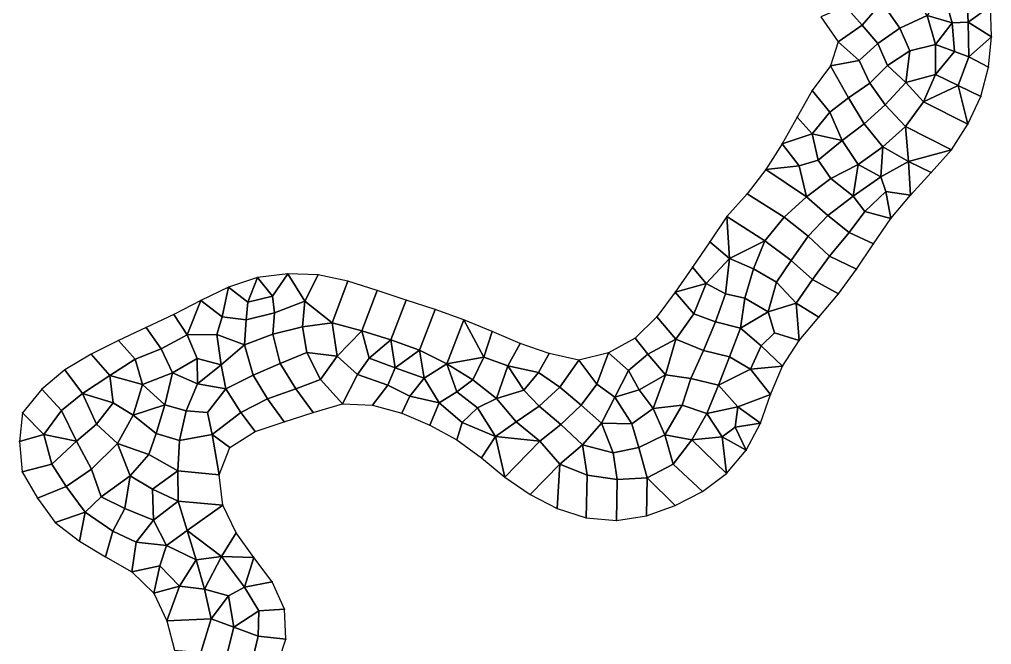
# Model space of a CAD drawing. Extents: x 380707 to 407438, y 6452841 to 6483357.
# Drawn here: x 382485 to 385346, y 6455316 to 6457156 of the extents above; entities that cross this region are included whole.
import ezdxf

# ---------------------------------------------------------------- set-up
doc = ezdxf.new("R2010")
doc.units = 0
for name, color, linetype in [('MESH_BOUND', 25, 'CONTINUOUS'), ('MESH_ELEMS', 18, 'CONTINUOUS'), ('MESH_NDSTRNGS', 17, 'CONTINUOUS'), ('MESH_NODES', 18, 'CONTINUOUS')]:
    doc.layers.add(name, color=color, linetype=linetype)

msp = doc.modelspace()

# ---------------------------------------------------------------- linework, layer by layer
at = {"layer": 'MESH_BOUND', "color": 25}
for points in [[(385345.706, 6457105.61, -0.596), (385342.45, 6457195.54, 1.519)], [(384843.654, 6457164.24, 1.255), (384894.55, 6457090.08, 1.29)], [(385336.669, 6457016.29, -0.828), (385345.706, 6457105.61, -0.596)], [(384894.55, 6457090.08, 1.29), (384871.427, 6457019.4, -0.537)], [(384871.427, 6457019.4, -0.537), (384818.149, 6456946.97, -0.536)], [(385314.461, 6456929.78, -5.151), (385336.669, 6457016.29, -0.828)], [(384818.149, 6456946.97, -0.536), (384773.486, 6456868.9, 1.372)], [(385276.262, 6456848.38, -4.537), (385314.461, 6456929.78, -5.151)], [(384773.486, 6456868.9, 1.372), (384729.088, 6456790.67, 2.892)], [(385227.671, 6456772.76, 2.207), (385276.262, 6456848.38, -4.537)], [(384729.088, 6456790.67, 2.892), (384681.528, 6456714.37, -0.992)], [(385167.898, 6456705.52, -2.894), (385227.671, 6456772.76, 2.207)], [(384681.528, 6456714.37, -0.992), (384626.872, 6456643.06, 2.373)], [(385106.713, 6456639.54, 0.587), (385167.898, 6456705.52, -2.894)], [(384626.872, 6456643.06, 2.373), (384567.004, 6456575.95, -0.934)], [(385049.298, 6456570.36, 0.748), (385106.713, 6456639.54, 0.587)], [(384567.004, 6456575.95, -0.934), (384516.368, 6456501.61, 1.482)], [(384998.459, 6456496.12, 1.596), (385049.298, 6456570.36, 0.748)], [(384516.368, 6456501.61, 1.482), (384465.855, 6456427.18, -0.059)], [(384948.256, 6456421.44, -0.382), (384998.459, 6456496.12, 1.596)], [(383274.163, 6456407.28, -5.779), (383184.979, 6456397.17, -0.987)], [(383363.999, 6456405.01, -6.147), (383274.163, 6456407.28, -5.779)], [(383451.545, 6456385.43, -7.552), (383363.999, 6456405.01, -6.147)], [(384465.855, 6456427.18, -0.059), (384414.591, 6456353.28, 1.216)], [(384894.995, 6456348.92, 0.249), (384948.256, 6456421.44, -0.382)], [(383184.979, 6456397.17, -0.987), (383099.752, 6456368.59, -4.292)], [(383537.376, 6456358.61, -2.775), (383451.545, 6456385.43, -7.552)], [(383099.752, 6456368.59, -4.292), (383018.779, 6456329.43, -3.012)], [(383622.731, 6456330.24, 1.437), (383537.376, 6456358.61, -2.775)], [(384414.591, 6456353.28, 1.216), (384360.643, 6456281.32, 1.494)], [(384837.762, 6456279.51, -0.545), (384894.995, 6456348.92, 0.249)], [(383018.779, 6456329.43, -3.012), (382939.32, 6456287.28, 0.196)], [(383708.417, 6456302.88, -1.537), (383622.731, 6456330.24, 1.437)], [(383792.875, 6456271.97, -0.896), (383708.417, 6456302.88, -1.537)], [(382939.32, 6456287.28, 0.196), (382857.914, 6456249.02, -0.494)], [(383875.948, 6456237.5, 0.906), (383792.875, 6456271.97, -0.896)], [(384360.643, 6456281.32, 1.494), (384296.807, 6456218.35, 0.284)], [(384779.729, 6456210.73, 1.57), (384837.762, 6456279.51, -0.545)], [(382857.914, 6456249.02, -0.494), (382776.51, 6456210.76, -2.345)], [(383958.778, 6456202.43, 0.551), (383875.948, 6456237.5, 0.906)], [(382776.51, 6456210.76, -2.345), (382696.073, 6456170.67, -1.483)], [(384296.807, 6456218.35, 0.284), (384218.273, 6456175.2, 0.675)], [(384730.526, 6456135.53, 2.458), (384779.729, 6456210.73, 1.57)], [(384043.64, 6456172.65, 1.747), (383958.778, 6456202.43, 0.551)], [(384218.273, 6456175.2, 0.675), (384131.237, 6456153.65, 0.614)], [(382696.073, 6456170.67, -1.483), (382618.685, 6456124.83, -2.23)], [(384131.237, 6456153.65, 0.614), (384043.64, 6456172.65, 1.747)], [(382618.685, 6456124.83, -2.23), (382551.005, 6456067.63, -7.186)], [(384695.588, 6456052.68, 1.498), (384730.526, 6456135.53, 2.458)], [(382551.005, 6456067.63, -7.186), (382493.718, 6455998.28, -7.682)], [(384666.022, 6455967.86, -0.329), (384695.588, 6456052.68, 1.498)], [(383349.398, 6455999.58, -0.651), (383435.744, 6456024.93, 0.868)], [(383435.744, 6456024.93, 0.868), (383523.431, 6456021.18, 0.972)], [(383523.431, 6456021.18, 0.972), (383610.069, 6455997, -0.339)], [(382493.718, 6455998.28, -7.682), (382484.624, 6455913.81, -8.001)], [(383263.974, 6455971.28, -0.498), (383349.398, 6455999.58, -0.651)], [(383610.069, 6455997, -0.339), (383692.735, 6455961.54, 1.662)], [(383178.601, 6455942.92, -0.314), (383263.974, 6455971.28, -0.498)], [(383692.735, 6455961.54, 1.662), (383771.789, 6455918.62, 1.606)], [(384623.314, 6455888.64, -0.694), (384666.022, 6455967.86, -0.329)], [(383103.909, 6455896.64, 1.197), (383178.601, 6455942.92, -0.314)], [(383771.789, 6455918.62, 1.606), (383844.257, 6455865.85, -3.894)], [(382484.624, 6455913.81, -8.001), (382492.44, 6455824.3, -5.052)], [(383072.67, 6455815.29, 0.968), (383103.909, 6455896.64, 1.197)], [(384565.969, 6455819.58, -1.146), (384623.314, 6455888.64, -0.694)], [(383844.257, 6455865.85, -3.894), (383913.584, 6455808.5, -5.849)], [(382492.44, 6455824.3, -5.052), (382537.878, 6455746.67, -6.93)], [(383083.69, 6455726.2, 0.905), (383072.67, 6455815.29, 0.968)], [(383913.584, 6455808.5, -5.849), (383987.627, 6455757.43, -4.167)], [(384494.638, 6455766.6, -1.391), (384565.969, 6455819.58, -1.146)], [(382537.878, 6455746.67, -6.93), (382590.202, 6455675.12, -3.853)], [(383987.627, 6455757.43, -4.167), (384067.2, 6455716.24, -4.779)], [(384414.551, 6455725.93, -3.113), (384494.638, 6455766.6, -1.391)], [(383122.152, 6455645.46, 0.263), (383083.69, 6455726.2, 0.905)], [(384330.556, 6455694.54, -3.773), (384414.551, 6455725.93, -3.113)], [(384067.2, 6455716.24, -4.779), (384152.293, 6455689.41, -5.566)], [(384152.293, 6455689.41, -5.566), (384241.591, 6455680.96, -4.571)], [(384241.591, 6455680.96, -4.571), (384330.556, 6455694.54, -3.773)], [(382590.202, 6455675.12, -3.853), (382661.535, 6455620.33, -2.683)], [(383174.253, 6455572.35, 0.805), (383122.152, 6455645.46, 0.263)], [(382661.535, 6455620.33, -2.683), (382738.221, 6455574.36, -0.451)], [(382738.221, 6455574.36, -0.451), (382815.501, 6455530.22, 2.75)], [(383228.553, 6455500.72, 0.106), (383174.253, 6455572.35, 0.805)], [(382815.501, 6455530.22, 2.75), (382880.091, 6455467.62, 2.205)], [(383264.292, 6455420.17, -0.585), (383228.553, 6455500.72, 0.106)], [(382880.091, 6455467.62, 2.205), (382918.215, 6455386.2, 0.316)], [(383268.426, 6455332.31, -0.464), (383264.292, 6455420.17, -0.585)], [(382918.215, 6455386.2, 0.316), (382941.197, 6455299.75, 0.361)], [(383249.013, 6455272.29, -0.199), (383268.426, 6455332.31, -0.464)]]:
    msp.add_polyline3d(points, dxfattribs=at)
at = {"layer": 'MESH_ELEMS', "color": 178}
for points in [[(385022.53, 6457206.26, -14.921), (384943.049, 6457259.76, -15.06), (384916.311, 6457194.34, -12.61), (384965.279, 6457139.77, -10.862)], [(385107.925, 6457242.27, -17.617), (385022.53, 6457206.26, -14.921), (385075.524, 6457130.96, -14.38), (385155.875, 6457168.4, -16.345)], [(385202.132, 6457241.7, -15.42), (385155.875, 6457168.4, -16.345), (385229.783, 6457146.67, -18.173), (385202.132, 6457241.7, -15.42)], [(385273.249, 6457230.53, -6.514), (385202.132, 6457241.7, -15.42), (385229.783, 6457146.67, -18.173), (385277.212, 6457148.65, -9.884)], [(385075.524, 6457130.96, -14.38), (385022.53, 6457206.26, -14.921), (384965.279, 6457139.77, -10.862), (385010.89, 6457086.05, -8.943)], [(385277.212, 6457148.65, -9.884), (385342.45, 6457195.54, 1.519), (385273.249, 6457230.53, -6.514), (385277.212, 6457148.65, -9.884)], [(384894.55, 6457090.08, 1.29), (384965.279, 6457139.77, -10.862), (384916.311, 6457194.34, -12.61), (384843.654, 6457164.24, 1.255)], [(385345.706, 6457105.61, -0.596), (385342.45, 6457195.54, 1.519), (385277.212, 6457148.65, -9.884), (385345.706, 6457105.61, -0.596)], [(385180.577, 6457082.33, -15.793), (385155.875, 6457168.4, -16.345), (385075.524, 6457130.96, -14.38), (385105.1, 6457063.79, -13.891)], [(385229.783, 6457146.67, -18.173), (385155.875, 6457168.4, -16.345), (385180.577, 6457082.33, -15.793), (385229.783, 6457146.67, -18.173)], [(385236.852, 6457061.82, -17.297), (385278.982, 6457046.6, -15.197), (385277.212, 6457148.65, -9.884), (385229.783, 6457146.67, -18.173)], [(385278.982, 6457046.6, -15.197), (385345.706, 6457105.61, -0.596), (385277.212, 6457148.65, -9.884), (385278.982, 6457046.6, -15.197)], [(384955.738, 6457035.74, -5.556), (385010.89, 6457086.05, -8.943), (384965.279, 6457139.77, -10.862), (384894.55, 6457090.08, 1.29)], [(385105.1, 6457063.79, -13.891), (385075.524, 6457130.96, -14.38), (385010.89, 6457086.05, -8.943), (385039.595, 6457020.64, -9.187)], [(385180.577, 6457082.33, -15.793), (385236.852, 6457061.82, -17.297), (385229.783, 6457146.67, -18.173), (385180.577, 6457082.33, -15.793)], [(385345.706, 6457105.61, -0.596), (385278.982, 6457046.6, -15.197), (385336.669, 6457016.29, -0.828), (385345.706, 6457105.61, -0.596)], [(384955.738, 6457035.74, -5.556), (384894.55, 6457090.08, 1.29), (384871.427, 6457019.4, -0.537), (384955.738, 6457035.74, -5.556)], [(385039.595, 6457020.64, -9.187), (385010.89, 6457086.05, -8.943), (384955.738, 6457035.74, -5.556), (384987.874, 6456968.96, -8.397)], [(385093.387, 6456970.43, -13.485), (385105.1, 6457063.79, -13.891), (385039.595, 6457020.64, -9.187), (385093.387, 6456970.43, -13.485)], [(385180.391, 6456994.56, -15.633), (385180.577, 6457082.33, -15.793), (385105.1, 6457063.79, -13.891), (385093.387, 6456970.43, -13.485)], [(385236.852, 6457061.82, -17.297), (385180.577, 6457082.33, -15.793), (385180.391, 6456994.56, -15.633), (385236.852, 6457061.82, -17.297)], [(385247.523, 6456961.86, -15.743), (385278.982, 6457046.6, -15.197), (385236.852, 6457061.82, -17.297), (385180.391, 6456994.56, -15.633)], [(384925.138, 6456925.25, -7.544), (384987.874, 6456968.96, -8.397), (384955.738, 6457035.74, -5.556), (384871.427, 6457019.4, -0.537)], [(385336.669, 6457016.29, -0.828), (385278.982, 6457046.6, -15.197), (385247.523, 6456961.86, -15.743), (385314.461, 6456929.78, -5.151)], [(384925.138, 6456925.25, -7.544), (384871.427, 6457019.4, -0.537), (384818.149, 6456946.97, -0.536), (384869.663, 6456883.53, -6.009)], [(385093.387, 6456970.43, -13.485), (385039.595, 6457020.64, -9.187), (384987.874, 6456968.96, -8.397), (385033.025, 6456904.85, -13.021)], [(385145.269, 6456913.61, -16.135), (385180.391, 6456994.56, -15.633), (385093.387, 6456970.43, -13.485), (385145.269, 6456913.61, -16.135)], [(385247.523, 6456961.86, -15.743), (385180.391, 6456994.56, -15.633), (385145.269, 6456913.61, -16.135), (385247.523, 6456961.86, -15.743)], [(385033.025, 6456904.85, -13.021), (384987.874, 6456968.96, -8.397), (384925.138, 6456925.25, -7.544), (384970.298, 6456848.96, -12.48)], [(385145.269, 6456913.61, -16.135), (385093.387, 6456970.43, -13.485), (385033.025, 6456904.85, -13.021), (385092.574, 6456840.84, -16.976)], [(385145.269, 6456913.61, -16.135), (385276.262, 6456848.38, -4.537), (385247.523, 6456961.86, -15.743), (385145.269, 6456913.61, -16.135)], [(385314.461, 6456929.78, -5.151), (385247.523, 6456961.86, -15.743), (385276.262, 6456848.38, -4.537), (385314.461, 6456929.78, -5.151)], [(384773.486, 6456868.9, 1.372), (384817.294, 6456819.76, -4.418), (384869.663, 6456883.53, -6.009), (384818.149, 6456946.97, -0.536)], [(384869.663, 6456883.53, -6.009), (384906.423, 6456800.44, -11.62), (384970.298, 6456848.96, -12.48), (384925.138, 6456925.25, -7.544)], [(385025.931, 6456781.18, -17.148), (385092.574, 6456840.84, -16.976), (385033.025, 6456904.85, -13.021), (384970.298, 6456848.96, -12.48)], [(385227.671, 6456772.76, 2.207), (385276.262, 6456848.38, -4.537), (385145.269, 6456913.61, -16.135), (385092.574, 6456840.84, -16.976)], [(384817.294, 6456819.76, -4.418), (384773.486, 6456868.9, 1.372), (384729.088, 6456790.67, 2.892), (384817.294, 6456819.76, -4.418)], [(384869.663, 6456883.53, -6.009), (384817.294, 6456819.76, -4.418), (384906.423, 6456800.44, -11.62), (384869.663, 6456883.53, -6.009)], [(384952.792, 6456729.78, -17.355), (385025.931, 6456781.18, -17.148), (384970.298, 6456848.96, -12.48), (384906.423, 6456800.44, -11.62)], [(385025.931, 6456781.18, -17.148), (385101.03, 6456738.4, -14), (385092.574, 6456840.84, -16.976), (385025.931, 6456781.18, -17.148)], [(385227.671, 6456772.76, 2.207), (385092.574, 6456840.84, -16.976), (385101.03, 6456738.4, -14), (385227.671, 6456772.76, 2.207)], [(384817.294, 6456819.76, -4.418), (384729.088, 6456790.67, 2.892), (384779.342, 6456725.73, -6.251), (384835.875, 6456741.94, -9.49)], [(384817.294, 6456819.76, -4.418), (384835.875, 6456741.94, -9.49), (384906.423, 6456800.44, -11.62), (384817.294, 6456819.76, -4.418)], [(384729.088, 6456790.67, 2.892), (384681.528, 6456714.37, -0.992), (384779.342, 6456725.73, -6.251), (384729.088, 6456790.67, 2.892)], [(384873.113, 6456688.27, -18.366), (384952.792, 6456729.78, -17.355), (384906.423, 6456800.44, -11.62), (384835.875, 6456741.94, -9.49)], [(384952.792, 6456729.78, -17.355), (385020.275, 6456693.14, -13.727), (385025.931, 6456781.18, -17.148), (384952.792, 6456729.78, -17.355)], [(385025.931, 6456781.18, -17.148), (385020.275, 6456693.14, -13.727), (385101.03, 6456738.4, -14), (385025.931, 6456781.18, -17.148)], [(385227.671, 6456772.76, 2.207), (385101.03, 6456738.4, -14), (385167.898, 6456705.52, -2.894), (385227.671, 6456772.76, 2.207)], [(384779.342, 6456725.73, -6.251), (384681.528, 6456714.37, -0.992), (384801.3, 6456634.56, -18.6), (384779.342, 6456725.73, -6.251)], [(384779.342, 6456725.73, -6.251), (384801.3, 6456634.56, -18.6), (384873.113, 6456688.27, -18.366), (384835.875, 6456741.94, -9.49)], [(384938.006, 6456635.69, -12.667), (384952.792, 6456729.78, -17.355), (384873.113, 6456688.27, -18.366), (384938.006, 6456635.69, -12.667)], [(384952.792, 6456729.78, -17.355), (384938.006, 6456635.69, -12.667), (385020.275, 6456693.14, -13.727), (384952.792, 6456729.78, -17.355)], [(385101.03, 6456738.4, -14), (385020.275, 6456693.14, -13.727), (385034.569, 6456649.64, -10.445), (385106.713, 6456639.54, 0.587)], [(385101.03, 6456738.4, -14), (385106.713, 6456639.54, 0.587), (385167.898, 6456705.52, -2.894), (385101.03, 6456738.4, -14)], [(384735.496, 6456574.1, -17.84), (384801.3, 6456634.56, -18.6), (384681.528, 6456714.37, -0.992), (384626.872, 6456643.06, 2.373)], [(384938.006, 6456635.69, -12.667), (384972.411, 6456591.18, -7.888), (385034.569, 6456649.64, -10.445), (385020.275, 6456693.14, -13.727)], [(384873.113, 6456688.27, -18.366), (384801.3, 6456634.56, -18.6), (384863.627, 6456579.32, -12.007), (384938.006, 6456635.69, -12.667)], [(384678.381, 6456504.75, -16.509), (384735.496, 6456574.1, -17.84), (384626.872, 6456643.06, 2.373), (384567.004, 6456575.95, -0.934)], [(384806.216, 6456518.29, -11.691), (384863.627, 6456579.32, -12.007), (384801.3, 6456634.56, -18.6), (384735.496, 6456574.1, -17.84)], [(384863.627, 6456579.32, -12.007), (384926.918, 6456528.73, -7.935), (384972.411, 6456591.18, -7.888), (384938.006, 6456635.69, -12.667)], [(385049.298, 6456570.36, 0.748), (385034.569, 6456649.64, -10.445), (384972.411, 6456591.18, -7.888), (385049.298, 6456570.36, 0.748)], [(385106.713, 6456639.54, 0.587), (385034.569, 6456649.64, -10.445), (385049.298, 6456570.36, 0.748), (385106.713, 6456639.54, 0.587)], [(384567.004, 6456575.95, -0.934), (384516.368, 6456501.61, 1.482), (384574.763, 6456452.2, -11.203), (384567.004, 6456575.95, -0.934)], [(384678.381, 6456504.75, -16.509), (384567.004, 6456575.95, -0.934), (384574.763, 6456452.2, -11.203), (384678.381, 6456504.75, -16.509)], [(384926.918, 6456528.73, -7.935), (384863.627, 6456579.32, -12.007), (384806.216, 6456518.29, -11.691), (384868.536, 6456459.56, -9.44)], [(384972.411, 6456591.18, -7.888), (384926.918, 6456528.73, -7.935), (384998.459, 6456496.12, 1.596), (385049.298, 6456570.36, 0.748)], [(384735.496, 6456574.1, -17.84), (384678.381, 6456504.75, -16.509), (384756.107, 6456447.15, -11.68), (384806.216, 6456518.29, -11.691)], [(384868.536, 6456459.56, -9.44), (384806.216, 6456518.29, -11.691), (384756.107, 6456447.15, -11.68), (384818.562, 6456390.88, -9.236)], [(384948.256, 6456421.44, -0.382), (384998.459, 6456496.12, 1.596), (384926.918, 6456528.73, -7.935), (384868.536, 6456459.56, -9.44)], [(384465.855, 6456427.18, -0.059), (384505.864, 6456379.47, -10.085), (384574.763, 6456452.2, -11.203), (384516.368, 6456501.61, 1.482)], [(384678.381, 6456504.75, -16.509), (384574.763, 6456452.2, -11.203), (384645.123, 6456421.85, -15.422), (384678.381, 6456504.75, -16.509)], [(384756.107, 6456447.15, -11.68), (384678.381, 6456504.75, -16.509), (384645.123, 6456421.85, -15.422), (384713.12, 6456383.16, -12.839)], [(384505.864, 6456379.47, -10.085), (384562.697, 6456348.49, -12.623), (384574.763, 6456452.2, -11.203), (384505.864, 6456379.47, -10.085)], [(384562.697, 6456348.49, -12.623), (384619.468, 6456336.11, -14.932), (384645.123, 6456421.85, -15.422), (384574.763, 6456452.2, -11.203)], [(384713.12, 6456383.16, -12.839), (384770.652, 6456320.92, -6.641), (384818.562, 6456390.88, -9.236), (384756.107, 6456447.15, -11.68)], [(384894.995, 6456348.92, 0.249), (384948.256, 6456421.44, -0.382), (384868.536, 6456459.56, -9.44), (384818.562, 6456390.88, -9.236)], [(383229.057, 6456341.25, -5.215), (383274.163, 6456407.28, -5.779), (383184.979, 6456397.17, -0.987), (383229.057, 6456341.25, -5.215)], [(383229.057, 6456341.25, -5.215), (383235.042, 6456292.26, -1.763), (383324.371, 6456327.23, -3.017), (383274.163, 6456407.28, -5.779)], [(383274.163, 6456407.28, -5.779), (383324.371, 6456327.23, -3.017), (383363.999, 6456405.01, -6.147), (383274.163, 6456407.28, -5.779)], [(383363.999, 6456405.01, -6.147), (383324.371, 6456327.23, -3.017), (383405.364, 6456263.34, -4.847), (383451.545, 6456385.43, -7.552)], [(384465.855, 6456427.18, -0.059), (384414.591, 6456353.28, 1.216), (384505.864, 6456379.47, -10.085), (384465.855, 6456427.18, -0.059)], [(384619.468, 6456336.11, -14.932), (384688.567, 6456295.13, -10.238), (384713.12, 6456383.16, -12.839), (384645.123, 6456421.85, -15.422)], [(383184.979, 6456397.17, -0.987), (383099.752, 6456368.59, -4.292), (383156.986, 6456324.47, -5.604), (383184.979, 6456397.17, -0.987)], [(383156.986, 6456324.47, -5.604), (383229.057, 6456341.25, -5.215), (383184.979, 6456397.17, -0.987), (383156.986, 6456324.47, -5.604)], [(383492.015, 6456239.6, -5.463), (383537.376, 6456358.61, -2.775), (383451.545, 6456385.43, -7.552), (383405.364, 6456263.34, -4.847)], [(384505.864, 6456379.47, -10.085), (384414.591, 6456353.28, 1.216), (384469.065, 6456290.12, -10.221), (384505.864, 6456379.47, -10.085)], [(384562.697, 6456348.49, -12.623), (384505.864, 6456379.47, -10.085), (384469.065, 6456290.12, -10.221), (384533.195, 6456266.02, -11.765)], [(384770.652, 6456320.92, -6.641), (384713.12, 6456383.16, -12.839), (384688.567, 6456295.13, -10.238), (384770.652, 6456320.92, -6.641)], [(384837.762, 6456279.51, -0.545), (384894.995, 6456348.92, 0.249), (384818.562, 6456390.88, -9.236), (384770.652, 6456320.92, -6.641)], [(383018.779, 6456329.43, -3.012), (383081.261, 6456281.08, -5.839), (383099.752, 6456368.59, -4.292), (383018.779, 6456329.43, -3.012)], [(383081.261, 6456281.08, -5.839), (383152.294, 6456272.31, -2.437), (383156.986, 6456324.47, -5.604), (383099.752, 6456368.59, -4.292)], [(383577.825, 6456213.15, -5.248), (383622.731, 6456330.24, 1.437), (383537.376, 6456358.61, -2.775), (383492.015, 6456239.6, -5.463)], [(384469.065, 6456290.12, -10.221), (384414.591, 6456353.28, 1.216), (384360.643, 6456281.32, 1.494), (384416.624, 6456215.29, -9.032)], [(384533.195, 6456266.02, -11.765), (384606.329, 6456247.23, -14.847), (384619.468, 6456336.11, -14.932), (384562.697, 6456348.49, -12.623)], [(382978.119, 6456228.38, -5.341), (383018.779, 6456329.43, -3.012), (382939.32, 6456287.28, 0.196), (382978.119, 6456228.38, -5.341)], [(383081.261, 6456281.08, -5.839), (383018.779, 6456329.43, -3.012), (382978.119, 6456228.38, -5.341), (383066.064, 6456228.65, -3.518)], [(383235.042, 6456292.26, -1.763), (383229.057, 6456341.25, -5.215), (383156.986, 6456324.47, -5.604), (383152.294, 6456272.31, -2.437)], [(383235.042, 6456292.26, -1.763), (383230.663, 6456229.79, -1.908), (383317.53, 6456251.88, -2.811), (383324.371, 6456327.23, -3.017)], [(383405.364, 6456263.34, -4.847), (383324.371, 6456327.23, -3.017), (383317.53, 6456251.88, -2.811), (383405.364, 6456263.34, -4.847)], [(383662.17, 6456182.41, -6.087), (383708.417, 6456302.88, -1.537), (383622.731, 6456330.24, 1.437), (383577.825, 6456213.15, -5.248)], [(384619.468, 6456336.11, -14.932), (384606.329, 6456247.23, -14.847), (384688.567, 6456295.13, -10.238), (384619.468, 6456336.11, -14.932)], [(384770.652, 6456320.92, -6.641), (384688.567, 6456295.13, -10.238), (384707.082, 6456233.34, -5.093), (384779.729, 6456210.73, 1.57)], [(384837.762, 6456279.51, -0.545), (384770.652, 6456320.92, -6.641), (384779.729, 6456210.73, 1.57), (384837.762, 6456279.51, -0.545)], [(383230.663, 6456229.79, -1.908), (383235.042, 6456292.26, -1.763), (383152.294, 6456272.31, -2.437), (383146.528, 6456198.68, -1.807)], [(383662.17, 6456182.41, -6.087), (383742.53, 6456142.24, -7.438), (383792.875, 6456271.97, -0.896), (383708.417, 6456302.88, -1.537)], [(384469.065, 6456290.12, -10.221), (384416.624, 6456215.29, -9.032), (384497.827, 6456181.67, -10.989), (384533.195, 6456266.02, -11.765)], [(384606.329, 6456247.23, -14.847), (384667.67, 6456195.38, -8.474), (384707.082, 6456233.34, -5.093), (384688.567, 6456295.13, -10.238)], [(382901.964, 6456186.19, -3.362), (382978.119, 6456228.38, -5.341), (382939.32, 6456287.28, 0.196), (382857.914, 6456249.02, -0.494)], [(383152.294, 6456272.31, -2.437), (383081.261, 6456281.08, -5.839), (383066.064, 6456228.65, -3.518), (383146.528, 6456198.68, -1.807)], [(383405.364, 6456263.34, -4.847), (383317.53, 6456251.88, -2.811), (383330.707, 6456175.52, -4.867), (383419.568, 6456164.85, -5.39)], [(383405.364, 6456263.34, -4.847), (383419.568, 6456164.85, -5.39), (383492.015, 6456239.6, -5.463), (383405.364, 6456263.34, -4.847)], [(383792.875, 6456271.97, -0.896), (383742.53, 6456142.24, -7.438), (383851.559, 6456162.56, -4.888), (383792.875, 6456271.97, -0.896)], [(383875.948, 6456237.5, 0.906), (383792.875, 6456271.97, -0.896), (383851.559, 6456162.56, -4.888), (383875.948, 6456237.5, 0.906)], [(384333.822, 6456170.99, -3.424), (384416.624, 6456215.29, -9.032), (384360.643, 6456281.32, 1.494), (384296.807, 6456218.35, 0.284)], [(384574.865, 6456163.13, -14.745), (384606.329, 6456247.23, -14.847), (384533.195, 6456266.02, -11.765), (384497.827, 6456181.67, -10.989)], [(382824.904, 6456156.72, -3.313), (382901.964, 6456186.19, -3.362), (382857.914, 6456249.02, -0.494), (382776.51, 6456210.76, -2.345)], [(383330.707, 6456175.52, -4.867), (383317.53, 6456251.88, -2.811), (383230.663, 6456229.79, -1.908), (383251.998, 6456143.61, -4.002)], [(383419.568, 6456164.85, -5.39), (383479.108, 6456111.08, -3.218), (383513.935, 6456159.48, -6.05), (383492.015, 6456239.6, -5.463)], [(383492.015, 6456239.6, -5.463), (383513.935, 6456159.48, -6.05), (383577.825, 6456213.15, -5.248), (383492.015, 6456239.6, -5.463)], [(383958.778, 6456202.43, 0.551), (383875.948, 6456237.5, 0.906), (383851.559, 6456162.56, -4.888), (383922.44, 6456136.16, -2.363)], [(384667.67, 6456195.38, -8.474), (384606.329, 6456247.23, -14.847), (384574.865, 6456163.13, -14.745), (384635.956, 6456126.84, -10.067)], [(384730.526, 6456135.53, 2.458), (384779.729, 6456210.73, 1.57), (384707.082, 6456233.34, -5.093), (384667.67, 6456195.38, -8.474)], [(382750.282, 6456108.15, -3.382), (382824.904, 6456156.72, -3.313), (382776.51, 6456210.76, -2.345), (382696.073, 6456170.67, -1.483)], [(383007.256, 6456158.14, -3.844), (382978.119, 6456228.38, -5.341), (382901.964, 6456186.19, -3.362), (382934.965, 6456115.81, -3.128)], [(383066.064, 6456228.65, -3.518), (382978.119, 6456228.38, -5.341), (383007.256, 6456158.14, -3.844), (383078.813, 6456139.67, -2.56)], [(383066.064, 6456228.65, -3.518), (383078.813, 6456139.67, -2.56), (383146.528, 6456198.68, -1.807), (383066.064, 6456228.65, -3.518)], [(383251.998, 6456143.61, -4.002), (383230.663, 6456229.79, -1.908), (383146.528, 6456198.68, -1.807), (383172.253, 6456109.28, -2.562)], [(383590.589, 6456131.2, -6.207), (383577.825, 6456213.15, -5.248), (383513.935, 6456159.48, -6.05), (383590.589, 6456131.2, -6.207)], [(383662.17, 6456182.41, -6.087), (383577.825, 6456213.15, -5.248), (383590.589, 6456131.2, -6.207), (383662.17, 6456182.41, -6.087)], [(384277.171, 6456123.17, -2.357), (384333.822, 6456170.99, -3.424), (384296.807, 6456218.35, 0.284), (384218.273, 6456175.2, 0.675)], [(384416.624, 6456215.29, -9.032), (384333.822, 6456170.99, -3.424), (384385.955, 6456110.16, -8.291), (384416.624, 6456215.29, -9.032)], [(384416.624, 6456215.29, -9.032), (384385.955, 6456110.16, -8.291), (384460.925, 6456099.39, -10.44), (384497.827, 6456181.67, -10.989)], [(382901.964, 6456186.19, -3.362), (382824.904, 6456156.72, -3.313), (382846.551, 6456081.73, -1.47), (382934.965, 6456115.81, -3.128)], [(383078.813, 6456139.67, -2.56), (383091.609, 6456068.75, -2.194), (383172.253, 6456109.28, -2.562), (383146.528, 6456198.68, -1.807)], [(383330.707, 6456175.52, -4.867), (383251.998, 6456143.61, -4.002), (383297.709, 6456068.91, -2.538), (383370.864, 6456096.44, -2.846)], [(383419.568, 6456164.85, -5.39), (383330.707, 6456175.52, -4.867), (383370.864, 6456096.44, -2.846), (383419.568, 6456164.85, -5.39)], [(383676.135, 6456099.99, -6.808), (383662.17, 6456182.41, -6.087), (383590.589, 6456131.2, -6.207), (383676.135, 6456099.99, -6.808)], [(383662.17, 6456182.41, -6.087), (383676.135, 6456099.99, -6.808), (383742.53, 6456142.24, -7.438), (383662.17, 6456182.41, -6.087)], [(383958.778, 6456202.43, 0.551), (383922.44, 6456136.16, -2.363), (384011.86, 6456117.19, -0.902), (384043.64, 6456172.65, 1.747)], [(384183.56, 6456082.4, -0.637), (384218.273, 6456175.2, 0.675), (384131.237, 6456153.65, 0.614), (384183.56, 6456082.4, -0.637)], [(384183.56, 6456082.4, -0.637), (384236.61, 6456044.17, -4.231), (384277.171, 6456123.17, -2.357), (384218.273, 6456175.2, 0.675)], [(384542.171, 6456079.45, -14.716), (384574.865, 6456163.13, -14.745), (384497.827, 6456181.67, -10.989), (384460.925, 6456099.39, -10.44)], [(384635.956, 6456126.84, -10.067), (384730.526, 6456135.53, 2.458), (384667.67, 6456195.38, -8.474), (384635.956, 6456126.84, -10.067)], [(382670.34, 6456055.6, -3.283), (382750.282, 6456108.15, -3.382), (382696.073, 6456170.67, -1.483), (382618.685, 6456124.83, -2.23)], [(382824.904, 6456156.72, -3.313), (382750.282, 6456108.15, -3.382), (382846.551, 6456081.73, -1.47), (382824.904, 6456156.72, -3.313)], [(383008.966, 6456083.15, -3.245), (383007.256, 6456158.14, -3.844), (382934.965, 6456115.81, -3.128), (383008.966, 6456083.15, -3.245)], [(383008.966, 6456083.15, -3.245), (383078.813, 6456139.67, -2.56), (383007.256, 6456158.14, -3.844), (383008.966, 6456083.15, -3.245)], [(383479.108, 6456111.08, -3.218), (383419.568, 6456164.85, -5.39), (383370.864, 6456096.44, -2.846), (383435.744, 6456024.93, 0.868)], [(383568.842, 6456080.12, -4.075), (383590.589, 6456131.2, -6.207), (383513.935, 6456159.48, -6.05), (383479.108, 6456111.08, -3.218)], [(383819.109, 6456095.69, -9.779), (383851.559, 6456162.56, -4.888), (383742.53, 6456142.24, -7.438), (383819.109, 6456095.69, -9.779)], [(383819.109, 6456095.69, -9.779), (383889.093, 6456040.48, -12.621), (383922.44, 6456136.16, -2.363), (383851.559, 6456162.56, -4.888)], [(384075.033, 6456073.43, -0.661), (384131.237, 6456153.65, 0.614), (384043.64, 6456172.65, 1.747), (384011.86, 6456117.19, -0.902)], [(384183.56, 6456082.4, -0.637), (384131.237, 6456153.65, 0.614), (384075.033, 6456073.43, -0.661), (384137.606, 6456020.7, -1.728)], [(384385.955, 6456110.16, -8.291), (384333.822, 6456170.99, -3.424), (384277.171, 6456123.17, -2.357), (384308.54, 6456065.77, -5.78)], [(384542.171, 6456079.45, -14.716), (384635.956, 6456126.84, -10.067), (384574.865, 6456163.13, -14.745), (384542.171, 6456079.45, -14.716)], [(382670.34, 6456055.6, -3.283), (382618.685, 6456124.83, -2.23), (382551.005, 6456067.63, -7.186), (382608.306, 6456004.67, -3.013)], [(383008.966, 6456083.15, -3.245), (383091.609, 6456068.75, -2.194), (383078.813, 6456139.67, -2.56), (383008.966, 6456083.15, -3.245)], [(383251.998, 6456143.61, -4.002), (383172.253, 6456109.28, -2.562), (383214.735, 6456039.03, -2.002), (383297.709, 6456068.91, -2.538)], [(383633.918, 6456047.16, -4.145), (383676.135, 6456099.99, -6.808), (383590.589, 6456131.2, -6.207), (383568.842, 6456080.12, -4.075)], [(383772.071, 6456060.04, -7.796), (383742.53, 6456142.24, -7.438), (383676.135, 6456099.99, -6.808), (383720.212, 6456027.38, -6.715)], [(383772.071, 6456060.04, -7.796), (383819.109, 6456095.69, -9.779), (383742.53, 6456142.24, -7.438), (383772.071, 6456060.04, -7.796)], [(383922.44, 6456136.16, -2.363), (383889.093, 6456040.48, -12.621), (383968.786, 6456064.85, -5.373), (383922.44, 6456136.16, -2.363)], [(383968.786, 6456064.85, -5.373), (384011.86, 6456117.19, -0.902), (383922.44, 6456136.16, -2.363), (383968.786, 6456064.85, -5.373)], [(384277.171, 6456123.17, -2.357), (384236.61, 6456044.17, -4.231), (384308.54, 6456065.77, -5.78), (384277.171, 6456123.17, -2.357)], [(384635.956, 6456126.84, -10.067), (384542.171, 6456079.45, -14.716), (384598.519, 6456016.09, -8.776), (384695.588, 6456052.68, 1.498)], [(384695.588, 6456052.68, 1.498), (384730.526, 6456135.53, 2.458), (384635.956, 6456126.84, -10.067), (384695.588, 6456052.68, 1.498)], [(382750.282, 6456108.15, -3.382), (382670.34, 6456055.6, -3.283), (382760.113, 6456027.93, -1.052), (382750.282, 6456108.15, -3.382)], [(382846.551, 6456081.73, -1.47), (382750.282, 6456108.15, -3.382), (382760.113, 6456027.93, -1.052), (382818.923, 6455991.81, -1.571)], [(382934.965, 6456115.81, -3.128), (382846.551, 6456081.73, -1.47), (382912.183, 6456022.07, -5.462), (382934.965, 6456115.81, -3.128)], [(382934.965, 6456115.81, -3.128), (382912.183, 6456022.07, -5.462), (382975.163, 6456004.35, -3.68), (383008.966, 6456083.15, -3.245)], [(383136.033, 6455999.62, -2.289), (383214.735, 6456039.03, -2.002), (383172.253, 6456109.28, -2.562), (383091.609, 6456068.75, -2.194)], [(383370.864, 6456096.44, -2.846), (383297.709, 6456068.91, -2.538), (383349.398, 6455999.58, -0.651), (383435.744, 6456024.93, 0.868)], [(383523.431, 6456021.18, 0.972), (383568.842, 6456080.12, -4.075), (383479.108, 6456111.08, -3.218), (383435.744, 6456024.93, 0.868)], [(383720.212, 6456027.38, -6.715), (383676.135, 6456099.99, -6.808), (383633.918, 6456047.16, -4.145), (383720.212, 6456027.38, -6.715)], [(383833.001, 6456013.23, -9.314), (383889.093, 6456040.48, -12.621), (383819.109, 6456095.69, -9.779), (383772.071, 6456060.04, -7.796)], [(384014.582, 6456017.56, -6.315), (384075.033, 6456073.43, -0.661), (384011.86, 6456117.19, -0.902), (383968.786, 6456064.85, -5.373)], [(384308.54, 6456065.77, -5.78), (384350.086, 6456010.9, -8.476), (384385.955, 6456110.16, -8.291), (384308.54, 6456065.77, -5.78)], [(384434.642, 6456020.66, -10.087), (384460.925, 6456099.39, -10.44), (384385.955, 6456110.16, -8.291), (384350.086, 6456010.9, -8.476)], [(384507.564, 6455996.54, -14.21), (384542.171, 6456079.45, -14.716), (384460.925, 6456099.39, -10.44), (384434.642, 6456020.66, -10.087)], [(382608.306, 6456004.67, -3.013), (382551.005, 6456067.63, -7.186), (382493.718, 6455998.28, -7.682), (382556.32, 6455934.08, -2.397)], [(382912.183, 6456022.07, -5.462), (382846.551, 6456081.73, -1.47), (382818.923, 6455991.81, -1.571), (382912.183, 6456022.07, -5.462)], [(383038.241, 6455999.16, -2.303), (383091.609, 6456068.75, -2.194), (383008.966, 6456083.15, -3.245), (382975.163, 6456004.35, -3.68)], [(383136.033, 6455999.62, -2.289), (383091.609, 6456068.75, -2.194), (383038.241, 6455999.16, -2.303), (383051.744, 6455934.9, -1.997)], [(383297.709, 6456068.91, -2.538), (383214.735, 6456039.03, -2.002), (383263.974, 6455971.28, -0.498), (383349.398, 6455999.58, -0.651)], [(383610.069, 6455997, -0.339), (383633.918, 6456047.16, -4.145), (383568.842, 6456080.12, -4.075), (383523.431, 6456021.18, 0.972)], [(383946.103, 6455971.63, -14.183), (384014.582, 6456017.56, -6.315), (383968.786, 6456064.85, -5.373), (383889.093, 6456040.48, -12.621)], [(384075.033, 6456073.43, -0.661), (384014.582, 6456017.56, -6.315), (384078.195, 6455963.99, -6.553), (384137.606, 6456020.7, -1.728)], [(384236.61, 6456044.17, -4.231), (384183.56, 6456082.4, -0.637), (384137.606, 6456020.7, -1.728), (384197.945, 6455967.98, -6.317)], [(384287.395, 6455965.45, -7.923), (384350.086, 6456010.9, -8.476), (384308.54, 6456065.77, -5.78), (384236.61, 6456044.17, -4.231)], [(384542.171, 6456079.45, -14.716), (384507.564, 6455996.54, -14.21), (384598.519, 6456016.09, -8.776), (384542.171, 6456079.45, -14.716)], [(382608.306, 6456004.67, -3.013), (382652.39, 6455914.5, -1.123), (382710.936, 6455964.98, -0.91), (382670.34, 6456055.6, -3.283)], [(382670.34, 6456055.6, -3.283), (382710.936, 6455964.98, -0.91), (382760.113, 6456027.93, -1.052), (382670.34, 6456055.6, -3.283)], [(383178.601, 6455942.92, -0.314), (383263.974, 6455971.28, -0.498), (383214.735, 6456039.03, -2.002), (383136.033, 6455999.62, -2.289)], [(383692.735, 6455961.54, 1.662), (383720.212, 6456027.38, -6.715), (383633.918, 6456047.16, -4.145), (383610.069, 6455997, -0.339)], [(383787.993, 6455970.16, -8.327), (383833.001, 6456013.23, -9.314), (383772.071, 6456060.04, -7.796), (383720.212, 6456027.38, -6.715)], [(383885.933, 6455928.82, -9.336), (383946.103, 6455971.63, -14.183), (383889.093, 6456040.48, -12.621), (383833.001, 6456013.23, -9.314)], [(384197.945, 6455967.98, -6.317), (384287.395, 6455965.45, -7.923), (384236.61, 6456044.17, -4.231), (384197.945, 6455967.98, -6.317)], [(384695.588, 6456052.68, 1.498), (384598.519, 6456016.09, -8.776), (384666.022, 6455967.86, -0.329), (384695.588, 6456052.68, 1.498)], [(382652.39, 6455914.5, -1.123), (382608.306, 6456004.67, -3.013), (382556.32, 6455934.08, -2.397), (382652.39, 6455914.5, -1.123)], [(382818.923, 6455991.81, -1.571), (382760.113, 6456027.93, -1.052), (382710.936, 6455964.98, -0.91), (382773.355, 6455908.43, -1.472)], [(382886.724, 6455937.56, -4.829), (382912.183, 6456022.07, -5.462), (382818.923, 6455991.81, -1.571), (382886.724, 6455937.56, -4.829)], [(382975.163, 6456004.35, -3.68), (382912.183, 6456022.07, -5.462), (382886.724, 6455937.56, -4.829), (382955.787, 6455916.62, -3.979)], [(382975.163, 6456004.35, -3.68), (382955.787, 6455916.62, -3.979), (383051.744, 6455934.9, -1.997), (383038.241, 6455999.16, -2.303)], [(383787.993, 6455970.16, -8.327), (383720.212, 6456027.38, -6.715), (383692.735, 6455961.54, 1.662), (383771.789, 6455918.62, 1.606)], [(383885.933, 6455928.82, -9.336), (383833.001, 6456013.23, -9.314), (383787.993, 6455970.16, -8.327), (383885.933, 6455928.82, -9.336)], [(384016.04, 6455915.23, -13.237), (384078.195, 6455963.99, -6.553), (384014.582, 6456017.56, -6.315), (383946.103, 6455971.63, -14.183)], [(384137.606, 6456020.7, -1.728), (384078.195, 6455963.99, -6.553), (384142.177, 6455903.61, -9.066), (384197.945, 6455967.98, -6.317)], [(384384.205, 6455933.34, -10.478), (384350.086, 6456010.9, -8.476), (384287.395, 6455965.45, -7.923), (384307.75, 6455896.26, -9.6)], [(384384.205, 6455933.34, -10.478), (384434.642, 6456020.66, -10.087), (384350.086, 6456010.9, -8.476), (384384.205, 6455933.34, -10.478)], [(384463.392, 6455918.39, -14.006), (384507.564, 6455996.54, -14.21), (384434.642, 6456020.66, -10.087), (384384.205, 6455933.34, -10.478)], [(384598.519, 6456016.09, -8.776), (384507.564, 6455996.54, -14.21), (384553.301, 6455927.42, -9.537), (384591.437, 6455955.6, -5.485)], [(384598.519, 6456016.09, -8.776), (384591.437, 6455955.6, -5.485), (384666.022, 6455967.86, -0.329), (384598.519, 6456016.09, -8.776)], [(382484.624, 6455913.81, -8.001), (382556.32, 6455934.08, -2.397), (382493.718, 6455998.28, -7.682), (382484.624, 6455913.81, -8.001)], [(382886.724, 6455937.56, -4.829), (382818.923, 6455991.81, -1.571), (382773.355, 6455908.43, -1.472), (382865.712, 6455875.28, -4.473)], [(383103.909, 6455896.64, 1.197), (383178.601, 6455942.92, -0.314), (383136.033, 6455999.62, -2.289), (383051.744, 6455934.9, -1.997)], [(384507.564, 6455996.54, -14.21), (384463.392, 6455918.39, -14.006), (384553.301, 6455927.42, -9.537), (384507.564, 6455996.54, -14.21)], [(382652.39, 6455914.5, -1.123), (382696.601, 6455832.59, -0.941), (382773.355, 6455908.43, -1.472), (382710.936, 6455964.98, -0.91)], [(383771.789, 6455918.62, 1.606), (383844.257, 6455865.85, -3.894), (383885.933, 6455928.82, -9.336), (383787.993, 6455970.16, -8.327)], [(384016.04, 6455915.23, -13.237), (383946.103, 6455971.63, -14.183), (383885.933, 6455928.82, -9.336), (384016.04, 6455915.23, -13.237)], [(384074.91, 6455847.62, -10.976), (384142.177, 6455903.61, -9.066), (384078.195, 6455963.99, -6.553), (384016.04, 6455915.23, -13.237)], [(384197.945, 6455967.98, -6.317), (384142.177, 6455903.61, -9.066), (384231.598, 6455880.16, -9.095), (384197.945, 6455967.98, -6.317)], [(384287.395, 6455965.45, -7.923), (384197.945, 6455967.98, -6.317), (384231.598, 6455880.16, -9.095), (384307.75, 6455896.26, -9.6)], [(384591.437, 6455955.6, -5.485), (384553.301, 6455927.42, -9.537), (384623.314, 6455888.64, -0.694), (384591.437, 6455955.6, -5.485)], [(384666.022, 6455967.86, -0.329), (384591.437, 6455955.6, -5.485), (384623.314, 6455888.64, -0.694), (384666.022, 6455967.86, -0.329)], [(382579.974, 6455846.92, -1.191), (382556.32, 6455934.08, -2.397), (382484.624, 6455913.81, -8.001), (382492.44, 6455824.3, -5.052)], [(382556.32, 6455934.08, -2.397), (382579.974, 6455846.92, -1.191), (382652.39, 6455914.5, -1.123), (382556.32, 6455934.08, -2.397)], [(382955.787, 6455916.62, -3.979), (382886.724, 6455937.56, -4.829), (382865.712, 6455875.28, -4.473), (382951.028, 6455827.1, -4.5)], [(383072.67, 6455815.29, 0.968), (383051.744, 6455934.9, -1.997), (382955.787, 6455916.62, -3.979), (382951.028, 6455827.1, -4.5)], [(383072.67, 6455815.29, 0.968), (383103.909, 6455896.64, 1.197), (383051.744, 6455934.9, -1.997), (383072.67, 6455815.29, 0.968)], [(383885.933, 6455928.82, -9.336), (383844.257, 6455865.85, -3.894), (383913.584, 6455808.5, -5.849), (383885.933, 6455928.82, -9.336)], [(383885.933, 6455928.82, -9.336), (383913.584, 6455808.5, -5.849), (384016.04, 6455915.23, -13.237), (383885.933, 6455928.82, -9.336)], [(384408.424, 6455847.54, -13.781), (384384.205, 6455933.34, -10.478), (384307.75, 6455896.26, -9.6), (384332.232, 6455806.78, -11.918)], [(384384.205, 6455933.34, -10.478), (384408.424, 6455847.54, -13.781), (384463.392, 6455918.39, -14.006), (384384.205, 6455933.34, -10.478)], [(384463.392, 6455918.39, -14.006), (384408.424, 6455847.54, -13.781), (384494.638, 6455766.6, -1.391), (384565.969, 6455819.58, -1.146)], [(384463.392, 6455918.39, -14.006), (384565.969, 6455819.58, -1.146), (384553.301, 6455927.42, -9.537), (384463.392, 6455918.39, -14.006)], [(384553.301, 6455927.42, -9.537), (384565.969, 6455819.58, -1.146), (384623.314, 6455888.64, -0.694), (384553.301, 6455927.42, -9.537)], [(382579.974, 6455846.92, -1.191), (382622.07, 6455781.61, -1.445), (382696.601, 6455832.59, -0.941), (382652.39, 6455914.5, -1.123)], [(382810.572, 6455813.27, -2.059), (382773.355, 6455908.43, -1.472), (382696.601, 6455832.59, -0.941), (382725.263, 6455750.88, -2.58)], [(382810.572, 6455813.27, -2.059), (382865.712, 6455875.28, -4.473), (382773.355, 6455908.43, -1.472), (382810.572, 6455813.27, -2.059)], [(384016.04, 6455915.23, -13.237), (383913.584, 6455808.5, -5.849), (383987.627, 6455757.43, -4.167), (384074.91, 6455847.62, -10.976)], [(384142.177, 6455903.61, -9.066), (384074.91, 6455847.62, -10.976), (384155.51, 6455814.86, -11.801), (384142.177, 6455903.61, -9.066)], [(384155.51, 6455814.86, -11.801), (384244.021, 6455801.54, -11.531), (384231.598, 6455880.16, -9.095), (384142.177, 6455903.61, -9.066)], [(384307.75, 6455896.26, -9.6), (384231.598, 6455880.16, -9.095), (384244.021, 6455801.54, -11.531), (384332.232, 6455806.78, -11.918)], [(382865.712, 6455875.28, -4.473), (382810.572, 6455813.27, -2.059), (382875.774, 6455773.98, -3.437), (382951.028, 6455827.1, -4.5)], [(382537.878, 6455746.67, -6.93), (382622.07, 6455781.61, -1.445), (382579.974, 6455846.92, -1.191), (382492.44, 6455824.3, -5.052)], [(382622.07, 6455781.61, -1.445), (382678.147, 6455705.51, -3.598), (382725.263, 6455750.88, -2.58), (382696.601, 6455832.59, -0.941)], [(383987.627, 6455757.43, -4.167), (384067.2, 6455716.24, -4.779), (384074.91, 6455847.62, -10.976), (383987.627, 6455757.43, -4.167)], [(384067.2, 6455716.24, -4.779), (384152.293, 6455689.41, -5.566), (384155.51, 6455814.86, -11.801), (384074.91, 6455847.62, -10.976)], [(384408.424, 6455847.54, -13.781), (384332.232, 6455806.78, -11.918), (384414.551, 6455725.93, -3.113), (384494.638, 6455766.6, -1.391)], [(382794.524, 6455716.74, -3.448), (382810.572, 6455813.27, -2.059), (382725.263, 6455750.88, -2.58), (382794.524, 6455716.74, -3.448)], [(382875.774, 6455773.98, -3.437), (382810.572, 6455813.27, -2.059), (382794.524, 6455716.74, -3.448), (382879.573, 6455682.55, -4.464)], [(382951.028, 6455827.1, -4.5), (382875.774, 6455773.98, -3.437), (382952.145, 6455737.75, -5.042), (382951.028, 6455827.1, -4.5)], [(383072.67, 6455815.29, 0.968), (382951.028, 6455827.1, -4.5), (382952.145, 6455737.75, -5.042), (383083.69, 6455726.2, 0.905)], [(384244.021, 6455801.54, -11.531), (384155.51, 6455814.86, -11.801), (384152.293, 6455689.41, -5.566), (384241.591, 6455680.96, -4.571)], [(384330.556, 6455694.54, -3.773), (384332.232, 6455806.78, -11.918), (384244.021, 6455801.54, -11.531), (384241.591, 6455680.96, -4.571)], [(384330.556, 6455694.54, -3.773), (384414.551, 6455725.93, -3.113), (384332.232, 6455806.78, -11.918), (384330.556, 6455694.54, -3.773)], [(382622.07, 6455781.61, -1.445), (382537.878, 6455746.67, -6.93), (382590.202, 6455675.12, -3.853), (382678.147, 6455705.51, -3.598)], [(382759.207, 6455649.7, -4.248), (382794.524, 6455716.74, -3.448), (382725.263, 6455750.88, -2.58), (382678.147, 6455705.51, -3.598)], [(382879.573, 6455682.55, -4.464), (382952.145, 6455737.75, -5.042), (382875.774, 6455773.98, -3.437), (382879.573, 6455682.55, -4.464)], [(382978.507, 6455651.86, -5.411), (382952.145, 6455737.75, -5.042), (382879.573, 6455682.55, -4.464), (382917.328, 6455607.33, -4.956)], [(382978.507, 6455651.86, -5.411), (383083.69, 6455726.2, 0.905), (382952.145, 6455737.75, -5.042), (382978.507, 6455651.86, -5.411)], [(383122.152, 6455645.46, 0.263), (383083.69, 6455726.2, 0.905), (382978.507, 6455651.86, -5.411), (383079.424, 6455575.46, -3.971)], [(382590.202, 6455675.12, -3.853), (382661.535, 6455620.33, -2.683), (382678.147, 6455705.51, -3.598), (382590.202, 6455675.12, -3.853)], [(382661.535, 6455620.33, -2.683), (382738.221, 6455574.36, -0.451), (382759.207, 6455649.7, -4.248), (382678.147, 6455705.51, -3.598)], [(382827.903, 6455617.21, -4.831), (382879.573, 6455682.55, -4.464), (382794.524, 6455716.74, -3.448), (382759.207, 6455649.7, -4.248)], [(382827.903, 6455617.21, -4.831), (382917.328, 6455607.33, -4.956), (382879.573, 6455682.55, -4.464), (382827.903, 6455617.21, -4.831)], [(382827.903, 6455617.21, -4.831), (382759.207, 6455649.7, -4.248), (382738.221, 6455574.36, -0.451), (382815.501, 6455530.22, 2.75)], [(383004.579, 6455565.89, -6.1), (382978.507, 6455651.86, -5.411), (382917.328, 6455607.33, -4.956), (383004.579, 6455565.89, -6.1)], [(382978.507, 6455651.86, -5.411), (383004.579, 6455565.89, -6.1), (383079.424, 6455575.46, -3.971), (382978.507, 6455651.86, -5.411)], [(383174.253, 6455572.35, 0.805), (383122.152, 6455645.46, 0.263), (383079.424, 6455575.46, -3.971), (383174.253, 6455572.35, 0.805)], [(382897.541, 6455548.27, -6.199), (382917.328, 6455607.33, -4.956), (382827.903, 6455617.21, -4.831), (382815.501, 6455530.22, 2.75)], [(382897.541, 6455548.27, -6.199), (382955.897, 6455487.73, -6.397), (383004.579, 6455565.89, -6.1), (382917.328, 6455607.33, -4.956)], [(383079.424, 6455575.46, -3.971), (383004.579, 6455565.89, -6.1), (383029.178, 6455479.48, -5.759), (383079.424, 6455575.46, -3.971)], [(383100.285, 6455459.01, -5.136), (383146.93, 6455485.25, -1.321), (383079.424, 6455575.46, -3.971), (383029.178, 6455479.48, -5.759)], [(383146.93, 6455485.25, -1.321), (383174.253, 6455572.35, 0.805), (383079.424, 6455575.46, -3.971), (383146.93, 6455485.25, -1.321)], [(382815.501, 6455530.22, 2.75), (382880.091, 6455467.62, 2.205), (382897.541, 6455548.27, -6.199), (382815.501, 6455530.22, 2.75)], [(382880.091, 6455467.62, 2.205), (382955.897, 6455487.73, -6.397), (382897.541, 6455548.27, -6.199), (382880.091, 6455467.62, 2.205)], [(383004.579, 6455565.89, -6.1), (382955.897, 6455487.73, -6.397), (383029.178, 6455479.48, -5.759), (383004.579, 6455565.89, -6.1)], [(383228.553, 6455500.72, 0.106), (383174.253, 6455572.35, 0.805), (383146.93, 6455485.25, -1.321), (383228.553, 6455500.72, 0.106)], [(383228.553, 6455500.72, 0.106), (383146.93, 6455485.25, -1.321), (383188.721, 6455415.53, -1.017), (383264.292, 6455420.17, -0.585)], [(382918.215, 6455386.2, 0.316), (382955.897, 6455487.73, -6.397), (382880.091, 6455467.62, 2.205), (382918.215, 6455386.2, 0.316)], [(383048.655, 6455391.84, -6.738), (383029.178, 6455479.48, -5.759), (382955.897, 6455487.73, -6.397), (382918.215, 6455386.2, 0.316)], [(383029.178, 6455479.48, -5.759), (383048.655, 6455391.84, -6.738), (383100.285, 6455459.01, -5.136), (383029.178, 6455479.48, -5.759)], [(383100.285, 6455459.01, -5.136), (383115.585, 6455367.63, -6.121), (383188.721, 6455415.53, -1.017), (383146.93, 6455485.25, -1.321)], [(383100.285, 6455459.01, -5.136), (383048.655, 6455391.84, -6.738), (383115.585, 6455367.63, -6.121), (383100.285, 6455459.01, -5.136)], [(383188.721, 6455415.53, -1.017), (383115.585, 6455367.63, -6.121), (383187.009, 6455341.06, -1.428), (383188.721, 6455415.53, -1.017)], [(383268.426, 6455332.31, -0.464), (383264.292, 6455420.17, -0.585), (383188.721, 6455415.53, -1.017), (383187.009, 6455341.06, -1.428)], [(383048.655, 6455391.84, -6.738), (382918.215, 6455386.2, 0.316), (382941.197, 6455299.75, 0.361), (383018.151, 6455292.89, -3.002)], [(383095.105, 6455286.02, -10.781), (383115.585, 6455367.63, -6.121), (383048.655, 6455391.84, -6.738), (383018.151, 6455292.89, -3.002)], [(383095.105, 6455286.02, -10.781), (383172.059, 6455279.16, -4.084), (383187.009, 6455341.06, -1.428), (383115.585, 6455367.63, -6.121)], [(383249.013, 6455272.29, -0.199), (383268.426, 6455332.31, -0.464), (383187.009, 6455341.06, -1.428), (383172.059, 6455279.16, -4.084)]]:
    msp.add_3dface(points, dxfattribs=at)
at = {"layer": 'MESH_NDSTRNGS', "color": 17}
for points in [[(384894.55, 6457090.08, 1.29), (384955.738, 6457035.74, -5.556)], [(384955.738, 6457035.74, -5.556), (384987.874, 6456968.96, -8.397)], [(384987.874, 6456968.96, -8.397), (385033.025, 6456904.85, -13.021)], [(385033.025, 6456904.85, -13.021), (385092.574, 6456840.84, -16.976)], [(385092.574, 6456840.84, -16.976), (385227.671, 6456772.76, 2.207)]]:
    msp.add_polyline3d(points, dxfattribs=at)
for p in [(384894.55, 6457090.08, 1.29), (384955.738, 6457035.74, -5.556), (384987.874, 6456968.96, -8.397), (385033.025, 6456904.85, -13.021), (385092.574, 6456840.84, -16.976), (385227.671, 6456772.76, 2.207)]:
    msp.add_point(p, dxfattribs=at)
at = {"layer": 'MESH_NODES', "color": 18}
for p in [(385277.212, 6457148.65, -9.884), (384965.279, 6457139.77, -10.862), (385075.524, 6457130.96, -14.38), (385229.783, 6457146.67, -18.173), (385345.706, 6457105.61, -0.596), (384894.55, 6457090.08, 1.29), (385010.89, 6457086.05, -8.943), (385105.1, 6457063.79, -13.891), (385180.577, 6457082.33, -15.793), (385236.852, 6457061.82, -17.297), (384955.738, 6457035.74, -5.556), (385278.982, 6457046.6, -15.197), (384871.427, 6457019.4, -0.537), (385039.595, 6457020.64, -9.187), (385336.669, 6457016.29, -0.828), (385180.391, 6456994.56, -15.633), (384987.874, 6456968.96, -8.397), (385093.387, 6456970.43, -13.485), (385247.523, 6456961.86, -15.743), (384818.149, 6456946.97, -0.536), (384925.138, 6456925.25, -7.544), (385314.461, 6456929.78, -5.151), (385033.025, 6456904.85, -13.021), (385145.269, 6456913.61, -16.135), (384773.486, 6456868.9, 1.372), (384869.663, 6456883.53, -6.009), (384970.298, 6456848.96, -12.48), (385092.574, 6456840.84, -16.976), (385276.262, 6456848.38, -4.537), (384817.294, 6456819.76, -4.418), (384729.088, 6456790.67, 2.892), (384906.423, 6456800.44, -11.62), (385025.931, 6456781.18, -17.148), (385227.671, 6456772.76, 2.207), (384779.342, 6456725.73, -6.251), (384835.875, 6456741.94, -9.49), (384952.792, 6456729.78, -17.355), (385101.03, 6456738.4, -14), (384681.528, 6456714.37, -0.992), (385020.275, 6456693.14, -13.727), (385167.898, 6456705.52, -2.894), (384873.113, 6456688.27, -18.366), (384626.872, 6456643.06, 2.373), (384801.3, 6456634.56, -18.6), (384938.006, 6456635.69, -12.667), (385034.569, 6456649.64, -10.445), (385106.713, 6456639.54, 0.587), (384567.004, 6456575.95, -0.934), (384863.627, 6456579.32, -12.007), (384972.411, 6456591.18, -7.888), (384735.496, 6456574.1, -17.84), (385049.298, 6456570.36, 0.748), (384806.216, 6456518.29, -11.691), (384926.918, 6456528.73, -7.935), (384516.368, 6456501.61, 1.482), (384678.381, 6456504.75, -16.509), (384998.459, 6456496.12, 1.596), (384574.763, 6456452.2, -11.203), (384756.107, 6456447.15, -11.68), (384868.536, 6456459.56, -9.44), (383274.163, 6456407.28, -5.779), (383363.999, 6456405.01, -6.147), (384465.855, 6456427.18, -0.059), (384645.123, 6456421.85, -15.422), (384948.256, 6456421.44, -0.382), (383184.979, 6456397.17, -0.987), (383451.545, 6456385.43, -7.552), (384505.864, 6456379.47, -10.085), (384713.12, 6456383.16, -12.839), (384818.562, 6456390.88, -9.236), (383099.752, 6456368.59, -4.292), (383537.376, 6456358.61, -2.775), (384414.591, 6456353.28, 1.216), (384562.697, 6456348.49, -12.623), (384894.995, 6456348.92, 0.249), (383018.779, 6456329.43, -3.012), (383156.986, 6456324.47, -5.604), (383229.057, 6456341.25, -5.215), (383324.371, 6456327.23, -3.017), (383622.731, 6456330.24, 1.437), (384619.468, 6456336.11, -14.932), (384770.652, 6456320.92, -6.641), (383235.042, 6456292.26, -1.763), (383708.417, 6456302.88, -1.537), (384469.065, 6456290.12, -10.221), (384688.567, 6456295.13, -10.238), (382939.32, 6456287.28, 0.196), (383081.261, 6456281.08, -5.839), (383152.294, 6456272.31, -2.437), (383405.364, 6456263.34, -4.847), (383792.875, 6456271.97, -0.896), (384360.643, 6456281.32, 1.494), (384533.195, 6456266.02, -11.765), (384837.762, 6456279.51, -0.545), (382857.914, 6456249.02, -0.494), (383317.53, 6456251.88, -2.811), (383492.015, 6456239.6, -5.463), (383875.948, 6456237.5, 0.906), (384606.329, 6456247.23, -14.847), (384707.082, 6456233.34, -5.093), (382776.51, 6456210.76, -2.345), (382978.119, 6456228.38, -5.341), (383066.064, 6456228.65, -3.518), (383230.663, 6456229.79, -1.908), (383577.825, 6456213.15, -5.248), (384296.807, 6456218.35, 0.284), (384416.624, 6456215.29, -9.032), (384779.729, 6456210.73, 1.57), (382901.964, 6456186.19, -3.362), (383146.528, 6456198.68, -1.807), (383330.707, 6456175.52, -4.867), (383662.17, 6456182.41, -6.087), (383958.778, 6456202.43, 0.551), (384218.273, 6456175.2, 0.675), (384497.827, 6456181.67, -10.989), (384667.67, 6456195.38, -8.474), (382696.073, 6456170.67, -1.483), (382824.904, 6456156.72, -3.313), (383007.256, 6456158.14, -3.844), (383419.568, 6456164.85, -5.39), (383513.935, 6456159.48, -6.05), (383851.559, 6456162.56, -4.888), (384043.64, 6456172.65, 1.747), (384131.237, 6456153.65, 0.614), (384333.822, 6456170.99, -3.424), (384574.865, 6456163.13, -14.745), (382618.685, 6456124.83, -2.23), (383078.813, 6456139.67, -2.56), (383251.998, 6456143.61, -4.002), (383590.589, 6456131.2, -6.207), (383742.53, 6456142.24, -7.438), (383922.44, 6456136.16, -2.363), (384277.171, 6456123.17, -2.357), (384635.956, 6456126.84, -10.067), (384730.526, 6456135.53, 2.458), (382750.282, 6456108.15, -3.382), (382934.965, 6456115.81, -3.128), (383172.253, 6456109.28, -2.562), (383370.864, 6456096.44, -2.846), (383479.108, 6456111.08, -3.218), (383676.135, 6456099.99, -6.808), (383819.109, 6456095.69, -9.779), (384011.86, 6456117.19, -0.902), (384385.955, 6456110.16, -8.291), (384460.925, 6456099.39, -10.44), (382551.005, 6456067.63, -7.186), (382846.551, 6456081.73, -1.47), (383008.966, 6456083.15, -3.245), (383091.609, 6456068.75, -2.194), (383297.709, 6456068.91, -2.538), (383568.842, 6456080.12, -4.075), (383968.786, 6456064.85, -5.373), (384075.033, 6456073.43, -0.661), (384183.56, 6456082.4, -0.637), (384308.54, 6456065.77, -5.78), (384542.171, 6456079.45, -14.716), (382670.34, 6456055.6, -3.283), (383214.735, 6456039.03, -2.002), (383633.918, 6456047.16, -4.145), (383772.071, 6456060.04, -7.796), (383889.093, 6456040.48, -12.621), (384236.61, 6456044.17, -4.231), (384695.588, 6456052.68, 1.498), (382608.306, 6456004.67, -3.013), (382760.113, 6456027.93, -1.052), (382912.183, 6456022.07, -5.462), (382975.163, 6456004.35, -3.68), (383435.744, 6456024.93, 0.868), (383523.431, 6456021.18, 0.972), (383720.212, 6456027.38, -6.715), (383833.001, 6456013.23, -9.314), (384014.582, 6456017.56, -6.315), (384137.606, 6456020.7, -1.728), (384350.086, 6456010.9, -8.476), (384434.642, 6456020.66, -10.087), (384598.519, 6456016.09, -8.776), (382493.718, 6455998.28, -7.682), (382818.923, 6455991.81, -1.571), (383038.241, 6455999.16, -2.303), (383136.033, 6455999.62, -2.289), (383349.398, 6455999.58, -0.651), (383610.069, 6455997, -0.339), (384507.564, 6455996.54, -14.21), (382710.936, 6455964.98, -0.91), (383263.974, 6455971.28, -0.498), (383692.735, 6455961.54, 1.662), (383787.993, 6455970.16, -8.327), (383946.103, 6455971.63, -14.183), (384078.195, 6455963.99, -6.553), (384197.945, 6455967.98, -6.317), (384287.395, 6455965.45, -7.923), (384591.437, 6455955.6, -5.485), (384666.022, 6455967.86, -0.329), (382556.32, 6455934.08, -2.397), (382886.724, 6455937.56, -4.829), (383051.744, 6455934.9, -1.997), (383178.601, 6455942.92, -0.314), (383771.789, 6455918.62, 1.606), (383885.933, 6455928.82, -9.336), (384384.205, 6455933.34, -10.478), (384463.392, 6455918.39, -14.006), (384553.301, 6455927.42, -9.537), (382484.624, 6455913.81, -8.001), (382652.39, 6455914.5, -1.123), (382773.355, 6455908.43, -1.472), (382955.787, 6455916.62, -3.979), (383103.909, 6455896.64, 1.197), (384016.04, 6455915.23, -13.237), (384142.177, 6455903.61, -9.066), (384307.75, 6455896.26, -9.6), (384623.314, 6455888.64, -0.694), (382865.712, 6455875.28, -4.473), (383844.257, 6455865.85, -3.894), (384231.598, 6455880.16, -9.095), (382579.974, 6455846.92, -1.191), (382696.601, 6455832.59, -0.941), (384074.91, 6455847.62, -10.976), (384408.424, 6455847.54, -13.781), (382492.44, 6455824.3, -5.052), (382810.572, 6455813.27, -2.059), (382951.028, 6455827.1, -4.5), (383072.67, 6455815.29, 0.968), (383913.584, 6455808.5, -5.849), (384155.51, 6455814.86, -11.801), (384332.232, 6455806.78, -11.918), (384565.969, 6455819.58, -1.146), (382622.07, 6455781.61, -1.445), (384244.021, 6455801.54, -11.531), (382537.878, 6455746.67, -6.93), (382725.263, 6455750.88, -2.58), (382875.774, 6455773.98, -3.437), (383987.627, 6455757.43, -4.167), (384494.638, 6455766.6, -1.391), (382952.145, 6455737.75, -5.042), (383083.69, 6455726.2, 0.905), (384414.551, 6455725.93, -3.113), (382678.147, 6455705.51, -3.598), (382794.524, 6455716.74, -3.448), (384067.2, 6455716.24, -4.779), (384152.293, 6455689.41, -5.566), (384330.556, 6455694.54, -3.773), (382590.202, 6455675.12, -3.853), (382879.573, 6455682.55, -4.464), (384241.591, 6455680.96, -4.571), (382759.207, 6455649.7, -4.248), (382978.507, 6455651.86, -5.411), (383122.152, 6455645.46, 0.263), (382661.535, 6455620.33, -2.683), (382827.903, 6455617.21, -4.831), (382917.328, 6455607.33, -4.956), (382738.221, 6455574.36, -0.451), (383079.424, 6455575.46, -3.971), (382897.541, 6455548.27, -6.199), (383004.579, 6455565.89, -6.1), (383174.253, 6455572.35, 0.805), (382815.501, 6455530.22, 2.75), (383228.553, 6455500.72, 0.106), (382880.091, 6455467.62, 2.205), (382955.897, 6455487.73, -6.397), (383029.178, 6455479.48, -5.759), (383146.93, 6455485.25, -1.321), (383100.285, 6455459.01, -5.136), (383188.721, 6455415.53, -1.017), (383264.292, 6455420.17, -0.585), (382918.215, 6455386.2, 0.316), (383048.655, 6455391.84, -6.738), (383115.585, 6455367.63, -6.121), (383187.009, 6455341.06, -1.428), (383268.426, 6455332.31, -0.464)]:
    msp.add_point(p, dxfattribs=at)

doc.saveas('drawing.dxf')
